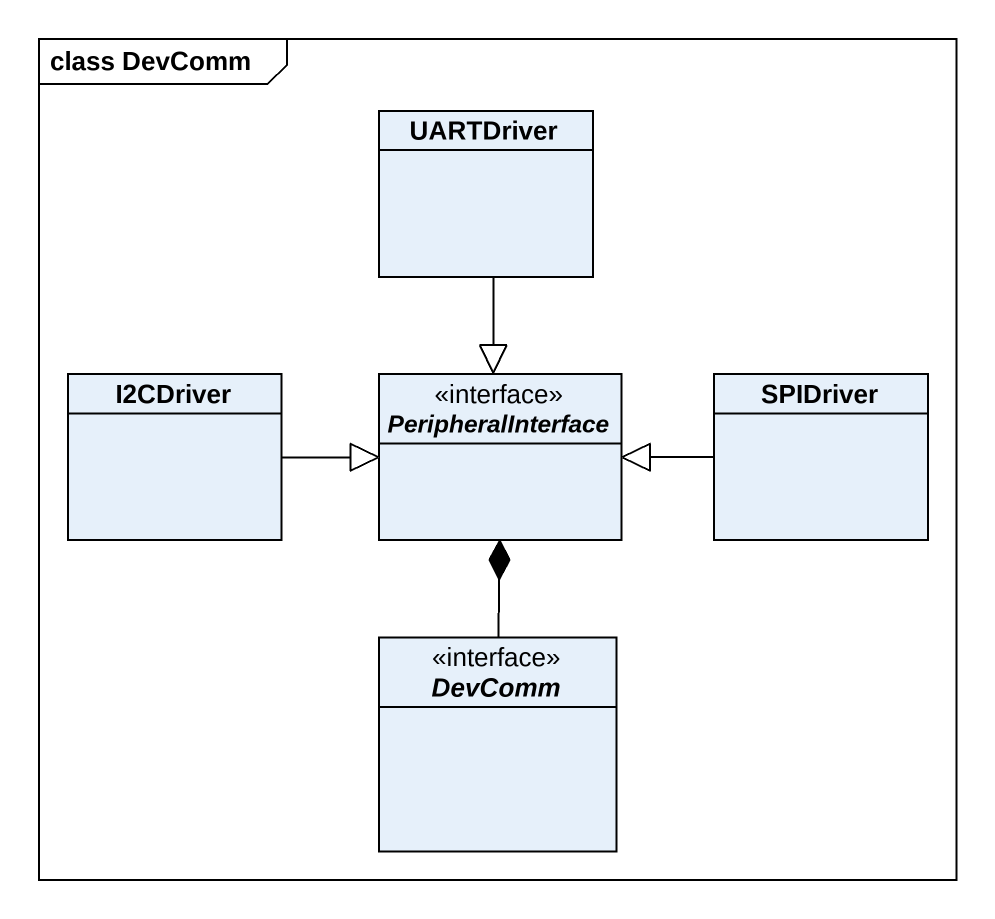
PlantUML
@startuml
mainframe class DevComm
hide circle
hide empty members
class UARTDriver
class I2CDriver
abstract class PeripheralInterface <<interface>>
class SPIDriver
interface DevComm
UARTDriver --|> PeripheralInterface
I2CDriver -right-|> PeripheralInterface
SPIDriver -left-|> PeripheralInterface
DevComm -up-* PeripheralInterface
@enduml
